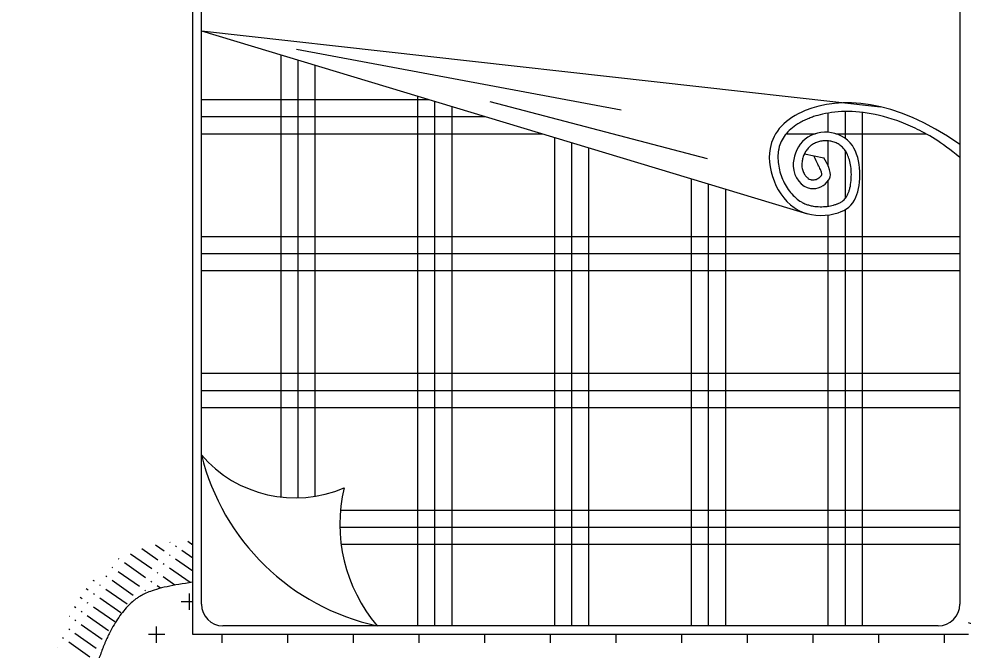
# Model space of a CAD drawing. Header units: inches. Extents: x 11.4 to 53.9, y 13.7 to 38.5.
# Drawn here: x 20.329 to 22.523, y 28.015 to 29.481 of the extents above; entities that cross this region are included whole.
import ezdxf

# ---------------------------------------------------------------- set-up
doc = ezdxf.new("R2010")
doc.units = ezdxf.units.IN
doc.header["$MEASUREMENT"] = 0
for name, color, linetype in [('02', 2, 'Continuous'), ('1', 1, 'Continuous'), ('4', 4, 'Continuous')]:
    doc.layers.add(name, color=color, linetype=linetype)

msp = doc.modelspace()

# ---------------------------------------------------------------- linework, layer by layer
at = {"layer": '02'}
for p, q in [((20.7527, 29.4535), (22.1592, 29.0295)), ((20.7527, 29.4535), (22.329, 29.2771)), ((20.9376, 28.3721), (20.9376, 29.3977)), ((20.9736, 29.411), (21.7265, 29.2702)), ((20.9773, 28.3703), (20.9773, 29.3858)), ((21.017, 28.374), (21.017, 29.3738)), ((20.7527, 29.2944), (21.2803, 29.2944)), ((21.2551, 28.0735), (21.2551, 29.302)), ((21.2948, 28.0735), (21.2948, 29.2901)), ((21.4219, 29.2899), (21.9267, 29.1575)), ((21.3345, 28.0735), (21.3345, 29.2781)), ((22.2076, 29.2183), (22.2076, 29.2631)), ((22.2473, 29.204), (22.2473, 29.2666)), ((22.287, 28.0735), (22.287, 29.2644)), ((20.7527, 29.2547), (21.412, 29.2547)), ((20.7527, 29.2151), (21.5437, 29.2151)), ((21.5726, 28.0735), (21.5726, 29.2063)), ((22.1098, 29.2151), (22.1778, 29.2151)), ((22.2076, 29.14), (22.2076, 29.1983)), ((22.2252, 29.2151), (22.4341, 29.2151)), ((21.6123, 28.0735), (21.6123, 29.1944)), ((21.652, 28.0735), (21.652, 29.1824)), ((22.2473, 29.0653), (22.2473, 29.1755)), ((22.1521, 29.1685), (22.1975, 29.1593)), ((21.8901, 28.0735), (21.8901, 29.1106)), ((21.9298, 28.0735), (21.9298, 29.0987)), ((21.9695, 28.0735), (21.9695, 29.0867)), ((22.2076, 29.047), (22.2076, 29.1063)), ((22.2076, 28.0735), (22.2076, 29.0268)), ((22.2473, 28.0735), (22.2473, 29.0393)), ((20.7527, 28.9769), (22.5127, 28.9769)), ((20.7527, 28.9372), (22.5127, 28.9372)), ((20.7527, 28.8976), (22.5127, 28.8976)), ((20.7527, 28.6594), (22.5127, 28.6594)), ((20.7527, 28.6197), (22.5127, 28.6197)), ((20.7527, 28.5801), (22.5127, 28.5801)), ((21.0755, 28.3419), (22.5127, 28.3419)), ((21.0741, 28.3022), (22.5127, 28.3022)), ((20.6661, 28.2465), (20.6459, 28.2607)), ((20.6805, 28.267), (20.6798, 28.2675)), ((20.6948, 28.2569), (20.6928, 28.2584)), ((20.7327, 28.2609), (20.7214, 28.2688)), ((21.077, 28.2626), (22.5127, 28.2626)), ((20.6374, 28.2055), (20.5883, 28.24)), ((20.6518, 28.226), (20.6145, 28.2521)), ((20.6805, 28.2365), (20.6784, 28.2379)), ((20.7327, 28.2304), (20.7071, 28.2483)), ((20.5473, 28.2076), (20.5453, 28.209)), ((20.5617, 28.2281), (20.5606, 28.2289)), ((20.6231, 28.1851), (20.574, 28.2195)), ((20.6661, 28.216), (20.6641, 28.2174)), ((20.7327, 28.1999), (20.6927, 28.2279)), ((20.533, 28.1871), (20.5309, 28.1886)), ((20.6088, 28.1646), (20.5596, 28.199)), ((20.6518, 28.1955), (20.6497, 28.1969)), ((20.7265, 28.1737), (20.6784, 28.2074)), ((20.5043, 28.1767), (20.5012, 28.1789)), ((20.5187, 28.1667), (20.5166, 28.1681)), ((20.5944, 28.1441), (20.5453, 28.1785)), ((20.6374, 28.175), (20.6354, 28.1765)), ((20.658, 28.1606), (20.6497, 28.1664)), ((20.6912, 28.1679), (20.6641, 28.1869)), ((20.49, 28.1562), (20.4855, 28.1594)), ((20.5043, 28.1462), (20.5023, 28.1476)), ((20.5801, 28.1236), (20.5309, 28.158)), ((20.6231, 28.1546), (20.6211, 28.156)), ((20.7249, 28.1102), (20.7249, 28.1483)), ((20.4756, 28.1357), (20.4713, 28.1388)), ((20.49, 28.1257), (20.4879, 28.1271)), ((20.5657, 28.1032), (20.5166, 28.1376)), ((20.7327, 28.1292), (20.7058, 28.1292)), ((20.4613, 28.1153), (20.4584, 28.1173)), ((20.4756, 28.1052), (20.4736, 28.1066)), ((20.5514, 28.0827), (20.5023, 28.1171)), ((20.447, 28.0948), (20.4468, 28.0949)), ((20.4613, 28.0847), (20.4592, 28.0862)), ((20.5371, 28.0622), (20.4879, 28.0966)), ((20.447, 28.0643), (20.4449, 28.0657)), ((20.5084, 28.0212), (20.4592, 28.0557)), ((20.5227, 28.0417), (20.4736, 28.0761)), ((20.6487, 28.034), (20.6487, 28.0721)), ((20.4326, 28.0438), (20.4306, 28.0452)), ((20.4941, 28.0008), (20.4449, 28.0352)), ((20.6677, 28.053), (20.6296, 28.053)), ((20.4183, 28.0233), (20.4182, 28.0234))]:
    msp.add_line(p, q, dxfattribs=at)
for centre, radius, start, end in [((20.9704, 28.6577), 0.2875, 220.7961, 293.2719), ((21.275, 28.5992), 0.5381, 193.9095, 257.6957), ((21.4389, 28.3092), 0.3649, 166.6158, 220.237)]:
    msp.add_arc(centre, radius, start, end, dxfattribs=at)
for points, knots in [([(22.5127, 29.19), (22.3588, 29.2982), (22.1601, 29.3022), (22.04, 29.181), (22.1085, 29.0198), (22.2316, 29.0252), (22.2858, 29.0643), (22.2846, 29.2251), (22.1493, 29.2286), (22.1144, 29.1277), (22.1601, 29.0748), (22.2123, 29.1006), (22.216, 29.1281), (22.1975, 29.1593)], [170.30626, 170.30626, 170.30626, 170.30626, 414.197184, 554.608498, 741.690987, 833.261911, 906.019324, 1023.743891, 1168.189734, 1237.915098, 1336.242297, 1412.837786, 1469.686401, 1469.686401, 1469.686401, 1469.686401]), ([(22.5127, 29.1602), (22.4689, 29.1964), (22.4381, 29.2142), (22.3796, 29.2415), (22.352, 29.2511), (22.3003, 29.2635), (22.2763, 29.2663), (22.2321, 29.2669), (22.2119, 29.2645), (22.1867, 29.2587), (22.1799, 29.2568), (22.1698, 29.2534), (22.1663, 29.2521), (22.159, 29.2492), (22.1553, 29.2476), (22.1483, 29.2443), (22.1449, 29.2425), (22.1352, 29.2371), (22.1293, 29.2331), (22.1189, 29.2248), (22.1144, 29.2204), (22.1065, 29.2112), (22.1031, 29.2063), (22.0976, 29.1962), (22.0954, 29.1908), (22.0931, 29.1826), (22.0925, 29.1799), (22.0911, 29.1722), (22.0907, 29.1669), (22.0906, 29.1559), (22.091, 29.1501), (22.0926, 29.1385), (22.0938, 29.1326), (22.0971, 29.1209), (22.0991, 29.1151), (22.1039, 29.1039), (22.1067, 29.0984), (22.1129, 29.088), (22.1164, 29.0831), (22.1238, 29.0741), (22.1278, 29.0699), (22.1362, 29.0626), (22.1407, 29.0594), (22.1472, 29.0556), (22.1491, 29.0545), (22.1524, 29.053), (22.1537, 29.0524), (22.1577, 29.0508), (22.1605, 29.0499), (22.1662, 29.0483), (22.1692, 29.0477), (22.1775, 29.0463), (22.1829, 29.0458), (22.1938, 29.0456), (22.1993, 29.0459), (22.2098, 29.0473), (22.2149, 29.0483), (22.2209, 29.0499), (22.2222, 29.0503), (22.2244, 29.051), (22.2254, 29.0513), (22.2273, 29.052), (22.2283, 29.0523), (22.2309, 29.0534), (22.2326, 29.0541), (22.2361, 29.0559), (22.2379, 29.057), (22.2412, 29.0593), (22.2427, 29.0605), (22.2455, 29.0631), (22.2468, 29.0646), (22.2493, 29.0679), (22.2505, 29.0697), (22.2522, 29.0729), (22.2527, 29.0741), (22.2541, 29.0772), (22.255, 29.0794), (22.2565, 29.0842), (22.2572, 29.0868), (22.2591, 29.0947), (22.26, 29.1004), (22.261, 29.1124), (22.2612, 29.1186), (22.2607, 29.1311), (22.2601, 29.1373), (22.2581, 29.1483), (22.257, 29.1531), (22.2541, 29.1621), (22.2524, 29.1663), (22.2497, 29.1714), (22.2489, 29.1729), (22.2472, 29.1757), (22.2463, 29.177), (22.2443, 29.1795), (22.2433, 29.1807), (22.2399, 29.1844), (22.2373, 29.1866), (22.2318, 29.1905), (22.2288, 29.1922), (22.2225, 29.195), (22.2193, 29.1961), (22.2125, 29.1977), (22.209, 29.1982), (22.202, 29.1987), (22.1984, 29.1986), (22.1915, 29.1978), (22.188, 29.1972), (22.1814, 29.1953), (22.1783, 29.1941), (22.1723, 29.1911), (22.1695, 29.1894), (22.1659, 29.1866), (22.1648, 29.1857), (22.1626, 29.1837), (22.1616, 29.1826), (22.1595, 29.1802), (22.1585, 29.179), (22.1556, 29.175), (22.1539, 29.1721), (22.1509, 29.166), (22.1496, 29.1627), (22.1477, 29.1562), (22.147, 29.1529), (22.1463, 29.1477), (22.1462, 29.1458), (22.1461, 29.1428), (22.1462, 29.1418), (22.1463, 29.1397), (22.1463, 29.1387), (22.1467, 29.1357), (22.1471, 29.1337), (22.1484, 29.1286), (22.1497, 29.1255), (22.1527, 29.12), (22.1544, 29.1176), (22.1579, 29.114), (22.1595, 29.1126), (22.1627, 29.1104), (22.1643, 29.1095), (22.1665, 29.1087), (22.167, 29.1085), (22.1681, 29.1082), (22.1685, 29.1081), (22.1693, 29.108), (22.1696, 29.108), (22.1703, 29.1079), (22.1706, 29.1078), (22.1716, 29.1078), (22.1723, 29.1078), (22.1744, 29.1079), (22.1758, 29.1081), (22.1786, 29.1089), (22.1801, 29.1094), (22.1829, 29.1107), (22.1843, 29.1115), (22.1868, 29.1132), (22.188, 29.1142), (22.19, 29.1162), (22.1908, 29.1172), (22.1917, 29.1184), (22.1918, 29.1187), (22.1921, 29.1191), (22.1922, 29.1192), (22.1923, 29.1195), (22.1923, 29.1196), (22.1924, 29.1198), (22.1924, 29.1198), (22.1924, 29.1201), (22.1924, 29.1203), (22.1924, 29.121), (22.1924, 29.1215), (22.1923, 29.1227), (22.1921, 29.1235), (22.1916, 29.1255), (22.1913, 29.1266), (22.19, 29.1304), (22.1887, 29.1335), (22.1851, 29.1406), (22.183, 29.1446), (22.174, 29.1641)], [170.30626, 170.30626, 170.30626, 170.30626, 222.860306, 222.860306, 275.414352, 275.414352, 327.968398, 327.968398, 380.522445, 380.522445, 401.088431, 401.088431, 412.796849, 412.796849, 425.777911, 425.777911, 438.758974, 438.758974, 464.721099, 464.721099, 490.683224, 490.683224, 516.645349, 516.645349, 542.607474, 542.607474, 554.42095, 554.42095, 575.979856, 575.979856, 597.538762, 597.538762, 619.097669, 619.097669, 640.656575, 640.656575, 662.215481, 662.215481, 683.774387, 683.774387, 705.333293, 705.333293, 726.892199, 726.892199, 735.786399, 735.786399, 741.666827, 741.666827, 753.427683, 753.427683, 765.188538, 765.188538, 785.663106, 785.663106, 806.137673, 806.137673, 826.61224, 826.61224, 832.33065, 832.33065, 836.98876, 836.98876, 841.64687, 841.64687, 850.963089, 850.963089, 863.061682, 863.061682, 875.160276, 875.160276, 887.258869, 887.258869, 899.357462, 899.357462, 905.574886, 905.574886, 915.461115, 915.461115, 925.347345, 925.347345, 944.282453, 944.282453, 963.217561, 963.217561, 982.152669, 982.152669, 998.068082, 998.068082, 1013.983494, 1013.983494, 1020.534367, 1020.534367, 1027.496863, 1027.496863, 1034.45936, 1034.45936, 1049.828524, 1049.828524, 1065.197689, 1065.197689, 1080.566853, 1080.566853, 1095.936018, 1095.936018, 1111.305182, 1111.305182, 1126.674347, 1126.674347, 1142.043511, 1142.043511, 1157.412676, 1157.412676, 1164.160773, 1164.160773, 1171.67917, 1171.67917, 1179.197567, 1179.197567, 1194.024006, 1194.024006, 1208.850445, 1208.850445, 1223.676884, 1223.676884, 1232.885546, 1232.885546, 1238.287876, 1238.287876, 1243.690206, 1243.690206, 1254.494867, 1254.494867, 1273.692243, 1273.692243, 1292.889619, 1292.889619, 1308.428822, 1308.428822, 1323.968026, 1323.968026, 1330.077469, 1330.077469, 1334.846004, 1334.846004, 1338.3398, 1338.3398, 1341.833596, 1341.833596, 1348.821188, 1348.821188, 1361.607782, 1361.607782, 1374.394376, 1374.394376, 1387.180971, 1387.180971, 1399.967565, 1399.967565, 1412.754159, 1412.754159, 1416.595504, 1416.595504, 1420.436849, 1420.436849, 1425.571009, 1425.571009, 1430.705169, 1430.705169, 1435.839329, 1435.839329, 1440.973489, 1440.973489, 1446.107649, 1446.107649, 1451.241809, 1451.241809, 1460.847536, 1460.847536, 1469.686401, 1469.686401, 1469.686401, 1469.686401])]:
    msp.add_open_spline(points, degree=3, knots=knots, dxfattribs=at)
at = {"layer": '1'}
for p, q in [((20.7527, 28.1235), (20.7527, 29.9535)), ((22.5127, 29.9535), (22.5127, 28.1235)), ((22.4627, 28.0735), (20.8027, 28.0735)), ((20.8011, 28.034), (20.8011, 28.0535)), ((20.9535, 28.034), (20.9535, 28.0535)), ((21.1059, 28.034), (21.1059, 28.0535)), ((21.2583, 28.034), (21.2583, 28.0535)), ((21.4107, 28.034), (21.4107, 28.0535)), ((21.5631, 28.034), (21.5631, 28.0535)), ((21.7155, 28.034), (21.7155, 28.0535)), ((21.8679, 28.034), (21.8679, 28.0535)), ((22.0203, 28.034), (22.0203, 28.0535)), ((22.1727, 28.034), (22.1727, 28.0535)), ((22.3251, 28.034), (22.3251, 28.0535)), ((22.4775, 28.034), (22.4775, 28.0535))]:
    msp.add_line(p, q, dxfattribs=at)
for centre, start, end in [((20.8027, 28.1235), 180, 270), ((22.4627, 28.1235), 270, 0)]:
    msp.add_arc(centre, 0.05, start, end, dxfattribs=at)
for points, knots in [([(20.7327, 28.1747), (20.7268, 28.1738), (20.721, 28.1729), (20.7053, 28.1704), (20.6955, 28.1688), (20.6771, 28.1652), (20.6685, 28.1633), (20.6524, 28.1592), (20.6449, 28.157), (20.6331, 28.1529), (20.6284, 28.151), (20.6197, 28.1472), (20.6158, 28.1452), (20.6106, 28.1423), (20.6092, 28.1414), (20.6072, 28.1402), (20.6066, 28.1398), (20.6049, 28.1387), (20.6037, 28.1379), (20.6003, 28.1355), (20.598, 28.1338), (20.5919, 28.1287), (20.588, 28.1252), (20.5802, 28.1173), (20.5763, 28.1129), (20.5685, 28.1035), (20.5647, 28.0984), (20.5572, 28.0877), (20.5536, 28.082), (20.5466, 28.0702), (20.5432, 28.0641), (20.5381, 28.0541), (20.5363, 28.0504), (20.5328, 28.043), (20.5311, 28.0393), (20.5286, 28.0335), (20.5278, 28.0314), (20.526, 28.0272), (20.5252, 28.0251), (20.5226, 28.0187), (20.521, 28.0143), (20.5161, 28.0009), (20.513, 27.9916), (20.5066, 27.9723), (20.5035, 27.9622), (20.4969, 27.9413), (20.4935, 27.9304), (20.486, 27.908), (20.482, 27.8965), (20.4731, 27.8728), (20.4682, 27.8606), (20.4571, 27.8359), (20.4508, 27.8233), (20.4368, 27.798), (20.4289, 27.7853), (20.4189, 27.7709), (20.4177, 27.7692), (20.4155, 27.7662), (20.4146, 27.7649), (20.4128, 27.7624), (20.4119, 27.7612), (20.4091, 27.7576), (20.4073, 27.7552), (20.4017, 27.7481), (20.398, 27.7435), (20.3889, 27.7326), (20.3835, 27.7263), (20.373, 27.7144), (20.3679, 27.7086), (20.3581, 27.6977), (20.3534, 27.6925), (20.3447, 27.6827), (20.3406, 27.6781), (20.3341, 27.6703), (20.3315, 27.6671), (20.3292, 27.6641)], [14.22844, 14.22844, 14.22844, 14.22844, 31.903521, 31.903521, 63.807042, 63.807042, 95.710563, 95.710563, 127.614084, 127.614084, 151.322899, 151.322899, 175.031714, 175.031714, 184.638897, 184.638897, 188.869768, 188.869768, 196.872569, 196.872569, 212.87817, 212.87817, 239.31177, 239.31177, 265.74537, 265.74537, 292.178971, 292.178971, 318.612571, 318.612571, 345.046171, 345.046171, 360.342912, 360.342912, 375.396242, 375.396242, 383.68285, 383.68285, 391.969457, 391.969457, 408.542672, 408.542672, 441.690646, 441.690646, 474.83862, 474.83862, 507.986593, 507.986593, 541.134567, 541.134567, 574.28254, 574.28254, 607.430514, 607.430514, 640.578487, 640.578487, 645.152427, 645.152427, 648.434406, 648.434406, 651.716385, 651.716385, 658.280343, 658.280343, 671.40826, 671.40826, 690.863245, 690.863245, 710.31823, 710.31823, 729.773215, 729.773215, 749.2282, 749.2282, 764.93422, 764.93422, 764.93422, 764.93422]), ([(20.3292, 27.6641), (20.3321, 27.6618), (20.3355, 27.6594), (20.3432, 27.6543), (20.3475, 27.6517), (20.3568, 27.6464), (20.3618, 27.6437), (20.3724, 27.6384), (20.378, 27.6358), (20.3928, 27.6292), (20.4023, 27.6253), (20.422, 27.6179), (20.4322, 27.6144), (20.453, 27.6079), (20.4635, 27.6049), (20.4843, 27.5995), (20.4947, 27.5971), (20.5083, 27.5944), (20.5116, 27.5937), (20.5184, 27.5925), (20.5217, 27.5919), (20.5317, 27.5902), (20.5383, 27.5892), (20.5579, 27.5865), (20.5708, 27.5852), (20.6012, 27.5828), (20.6188, 27.5821), (20.6538, 27.5815), (20.6712, 27.5816), (20.7031, 27.582), (20.7174, 27.5822), (20.7464, 27.5825), (20.7612, 27.5826), (20.7911, 27.5822), (20.8064, 27.5816), (20.8345, 27.5797), (20.8471, 27.5785), (20.8729, 27.5752), (20.8859, 27.573), (20.9044, 27.5691), (20.9097, 27.5679), (20.9172, 27.566), (20.9193, 27.5655), (20.9257, 27.5638), (20.9299, 27.5626), (20.9424, 27.5589), (20.9506, 27.5563), (20.9728, 27.5485), (20.9865, 27.543), (21.0133, 27.5313), (21.0264, 27.5251), (21.0521, 27.5122), (21.0646, 27.5055), (21.0893, 27.4919), (21.1014, 27.485), (21.1253, 27.4711), (21.1371, 27.4641), (21.1603, 27.4504), (21.1718, 27.4436), (21.1944, 27.4305), (21.2055, 27.424), (21.2276, 27.4118), (21.2384, 27.4059), (21.2598, 27.395), (21.2704, 27.3898), (21.283, 27.3841), (21.2853, 27.3831), (21.2898, 27.3811), (21.2921, 27.3801), (21.2989, 27.3773), (21.3035, 27.3754), (21.3172, 27.37), (21.3265, 27.3666), (21.3544, 27.3571), (21.3732, 27.3517), (21.4116, 27.3426), (21.431, 27.3388), (21.4705, 27.3329), (21.4905, 27.3307), (21.531, 27.3278), (21.5516, 27.3271), (21.6033, 27.327), (21.6349, 27.3284), (21.6987, 27.334), (21.7311, 27.3382), (21.7963, 27.3487), (21.8292, 27.3551), (21.875, 27.3652), (21.8878, 27.3681), (21.9042, 27.3721), (21.9079, 27.373), (21.9186, 27.3756), (21.9257, 27.3774), (21.9472, 27.3828), (21.9616, 27.3866), (21.9982, 27.3963), (22.0205, 27.4022), (22.0657, 27.4139), (22.0885, 27.4196), (22.1348, 27.4302), (22.1582, 27.4351), (22.2056, 27.4433), (22.2297, 27.4467), (22.2721, 27.4506), (22.2903, 27.4516), (22.3272, 27.4521), (22.3457, 27.4516), (22.3698, 27.4496), (22.3751, 27.4491), (22.3823, 27.4483), (22.3841, 27.4481), (22.3877, 27.4476), (22.3895, 27.4474), (22.3949, 27.4467), (22.3985, 27.4462), (22.4091, 27.4446), (22.416, 27.4434), (22.4363, 27.4396), (22.4493, 27.4367), (22.4747, 27.4306), (22.4871, 27.4274), (22.5113, 27.4209), (22.5231, 27.4176), (22.5463, 27.4112), (22.5577, 27.4081), (22.5803, 27.4021), (22.5914, 27.3994), (22.6135, 27.3943), (22.6245, 27.392), (22.6464, 27.3881), (22.6574, 27.3865), (22.6713, 27.3849), (22.6743, 27.3846), (22.6802, 27.384), (22.6832, 27.3838), (22.6921, 27.3831), (22.6981, 27.3828), (22.715, 27.3822), (22.7259, 27.3822), (22.7472, 27.383), (22.7576, 27.3838), (22.7756, 27.3861), (22.7834, 27.3874), (22.7979, 27.3904), (22.8047, 27.3922), (22.8159, 27.3956), (22.8206, 27.3973), (22.8288, 27.4007), (22.8325, 27.4025), (22.8382, 27.4056), (22.8404, 27.407), (22.8442, 27.4096), (22.8458, 27.4109), (22.8483, 27.4131), (22.8493, 27.4141), (22.8503, 27.4153), (22.8506, 27.4156), (22.8511, 27.4163), (22.8514, 27.4166), (22.8517, 27.4171), (22.8518, 27.4172), (22.8519, 27.4175), (22.852, 27.4176), (22.8523, 27.4181), (22.8525, 27.4184), (22.8531, 27.4195), (22.8536, 27.4204), (22.8545, 27.4226), (22.855, 27.4238), (22.8559, 27.4267), (22.8564, 27.4284), (22.8575, 27.4328), (22.8581, 27.4359), (22.859, 27.4427), (22.8594, 27.4465), (22.8599, 27.4547), (22.86, 27.4591), (22.8598, 27.4685), (22.8595, 27.4734), (22.8587, 27.4836), (22.8581, 27.4889), (22.8562, 27.5027), (22.8546, 27.5114), (22.8508, 27.5291), (22.8485, 27.5381), (22.8447, 27.5515), (22.8433, 27.556), (22.8391, 27.5693), (22.8361, 27.578), (22.8295, 27.5952), (22.8261, 27.6038), (22.8187, 27.621), (22.8148, 27.6297), (22.8067, 27.6471), (22.8025, 27.656), (22.7938, 27.6741), (22.7893, 27.6833), (22.7803, 27.7022), (22.7757, 27.7119), (22.7666, 27.732), (22.762, 27.7423), (22.7532, 27.7637), (22.7489, 27.7748), (22.7408, 27.7978), (22.7369, 27.8098), (22.7305, 27.8325), (22.728, 27.8427), (22.7234, 27.8626), (22.7213, 27.8723), (22.7175, 27.8912), (22.7157, 27.9004), (22.7123, 27.9181), (22.7106, 27.9265), (22.7072, 27.9427), (22.7055, 27.9503), (22.702, 27.9646), (22.7002, 27.9713), (22.6965, 27.9834), (22.6946, 27.9888), (22.6913, 27.997), (22.6899, 28.0002), (22.6872, 28.0057), (22.6858, 28.0081), (22.6842, 28.0107), (22.6839, 28.0112), (22.6833, 28.0121), (22.6831, 28.0124), (22.6824, 28.0133), (22.682, 28.0139), (22.6811, 28.0152), (22.6806, 28.0158), (22.679, 28.0177), (22.6779, 28.0189), (22.6749, 28.022), (22.673, 28.0239), (22.6684, 28.0277), (22.6659, 28.0297), (22.6602, 28.0337), (22.657, 28.0357), (22.6501, 28.0398), (22.6463, 28.0419), (22.6381, 28.046), (22.6337, 28.048), (22.6221, 28.053), (22.6145, 28.056), (22.5983, 28.0617), (22.5896, 28.0645), (22.5714, 28.0699), (22.5618, 28.0726), (22.5456, 28.0768), (22.5392, 28.0785), (22.5327, 28.0801)], [959.978289, 959.978289, 959.978289, 959.978289, 979.150881, 979.150881, 998.323474, 998.323474, 1017.496067, 1017.496067, 1036.668659, 1036.668659, 1066.198069, 1066.198069, 1095.727479, 1095.727479, 1125.256888, 1125.256888, 1154.786298, 1154.786298, 1164.690922, 1164.690922, 1174.595546, 1174.595546, 1194.404794, 1194.404794, 1234.023291, 1234.023291, 1288.980576, 1288.980576, 1343.937861, 1343.937861, 1388.063985, 1388.063985, 1432.190108, 1432.190108, 1476.316232, 1476.316232, 1511.62038, 1511.62038, 1546.924529, 1546.924529, 1560.991001, 1560.991001, 1566.597455, 1566.597455, 1577.810363, 1577.810363, 1600.115895, 1600.115895, 1639.201378, 1639.201378, 1678.286862, 1678.286862, 1717.372345, 1717.372345, 1756.457828, 1756.457828, 1795.543312, 1795.543312, 1834.628795, 1834.628795, 1873.714278, 1873.714278, 1912.799762, 1912.799762, 1951.885245, 1951.885245, 1960.404312, 1960.404312, 1968.923379, 1968.923379, 1985.961513, 1985.961513, 2020.03778, 2020.03778, 2088.190315, 2088.190315, 2156.34285, 2156.34285, 2224.495384, 2224.495384, 2292.647919, 2292.647919, 2394.276803, 2394.276803, 2495.905687, 2495.905687, 2597.534571, 2597.534571, 2636.777302, 2636.777302, 2647.973415, 2647.973415, 2669.693448, 2669.693448, 2713.133513, 2713.133513, 2778.976144, 2778.976144, 2844.818776, 2844.818776, 2910.661407, 2910.661407, 2976.504038, 2976.504038, 3025.22515, 3025.22515, 3073.946262, 3073.946262, 3087.787589, 3087.787589, 3092.495062, 3092.495062, 3097.202535, 3097.202535, 3106.617482, 3106.617482, 3125.447374, 3125.447374, 3162.260317, 3162.260317, 3199.073259, 3199.073259, 3235.886201, 3235.886201, 3272.699143, 3272.699143, 3309.512085, 3309.512085, 3346.325027, 3346.325027, 3383.137969, 3383.137969, 3392.900987, 3392.900987, 3402.664004, 3402.664004, 3422.190039, 3422.190039, 3457.379668, 3457.379668, 3492.569296, 3492.569296, 3521.19019, 3521.19019, 3549.811083, 3549.811083, 3573.139322, 3573.139322, 3596.46756, 3596.46756, 3615.467315, 3615.467315, 3634.46707, 3634.46707, 3653.466824, 3653.466824, 3660.894338, 3660.894338, 3669.499069, 3669.499069, 3672.90239, 3672.90239, 3676.30571, 3676.30571, 3683.112351, 3683.112351, 3696.725634, 3696.725634, 3710.338916, 3710.338916, 3723.952199, 3723.952199, 3743.815112, 3743.815112, 3763.678025, 3763.678025, 3783.540939, 3783.540939, 3803.403852, 3803.403852, 3823.266765, 3823.266765, 3854.002677, 3854.002677, 3884.738589, 3884.738589, 3900.248654, 3900.248654, 3931.268785, 3931.268785, 3962.288916, 3962.288916, 3993.309047, 3993.309047, 4024.329177, 4024.329177, 4055.349308, 4055.349308, 4086.369439, 4086.369439, 4117.38957, 4117.38957, 4148.409701, 4148.409701, 4179.429831, 4179.429831, 4205.460709, 4205.460709, 4231.491587, 4231.491587, 4257.522465, 4257.522465, 4283.553343, 4283.553343, 4309.584221, 4309.584221, 4335.615099, 4335.615099, 4361.645977, 4361.645977, 4380.949373, 4380.949373, 4400.252768, 4400.252768, 4405.656296, 4405.656296, 4409.172857, 4409.172857, 4416.205978, 4416.205978, 4423.239099, 4423.239099, 4437.305341, 4437.305341, 4457.500398, 4457.500398, 4477.695455, 4477.695455, 4497.890512, 4497.890512, 4518.085569, 4518.085569, 4538.280626, 4538.280626, 4568.402944, 4568.402944, 4598.525262, 4598.525262, 4628.64758, 4628.64758, 4647.67335, 4647.67335, 4647.67335, 4647.67335])]:
    msp.add_open_spline(points, degree=3, knots=knots, dxfattribs=at)
at = {"layer": '4'}
for p, q in [((20.7327, 28.0535), (20.7327, 30.0535)), ((22.5327, 28.0535), (20.7327, 28.0535))]:
    msp.add_line(p, q, dxfattribs=at)

doc.saveas('drawing.dxf')
